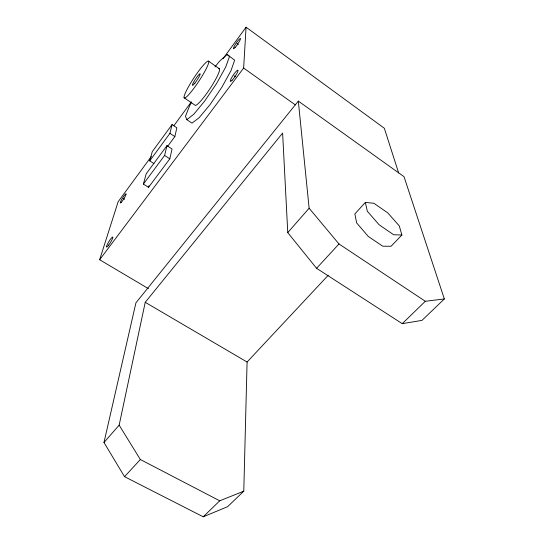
<?xml version="1.0" encoding="UTF-8"?>
<svg xmlns="http://www.w3.org/2000/svg" width="544" height="544" viewBox="0 0 544 544"><rect width="100%" height="100%" fill="white"/><g stroke="black" fill="none" stroke-linecap="round" stroke-linejoin="round"><path stroke-width="0.82" d="M103.979 442.483L119.156 425.15L145.228 302.301L282.622 133.076L287.762 232.621L316.574 268.301L402.24 323.673L421.981 320.382L444.353 298.948L404.022 176.678L298.323 101.096L135.918 302.852L103.979 442.483L124.542 476.68L203.238 516.8L227.589 506.695L243.78 491.178L247.085 362.032L328.216 275.298M148.464 288.674L99.647 259.733L243.63 68.054L246.078 27.2L384.336 128.255L398.643 172.951M169.823 158.828L172.047 148.995L166.974 145.656L146.193 173.808L143.378 184.062L148.526 187.326L169.823 158.828L164.621 155.434L166.974 145.656M167.443 146.615L174.855 136.592L176.848 127.779L172.06 124.583L152.259 151.654L149.736 160.861L153.904 163.554M149.736 160.861L169.946 133.334L172.06 124.583M148.526 187.326L148.94 185.742M99.647 259.733L118.15 201.729L151.266 156.556M191.379 102.598L189.74 105.509L185.477 116.314L186.844 119.68L191.984 123.141L199.063 117.776L210.059 104.611L221.864 87.217L230.935 70.802L234.648 60.18L227.161 54.509L219.654 61.091L214.934 66.953M173.835 125.759L191.4 101.803M222.999 58.684L246.078 27.2M143.378 184.062L164.621 155.434M287.762 232.621L309.128 208.223L298.323 101.096M365.337 202.436L354.858 213.914L356.633 222.884L368.261 236.429L382.711 246.201L391.068 246.262L401.887 235.015L399.276 225.882L387.777 212.894L373.891 203.272L365.337 202.436L367.329 211.262L379.154 224.815L393.659 234.75L401.887 235.015M124.542 476.68L140.352 459.524L119.156 425.15M316.574 268.301L338.987 243.977L425.313 301.281L444.353 298.948M203.238 516.8L219.715 500.813L243.78 491.178M402.24 323.673L425.313 301.281M186.844 119.68L193.82 114.226L204.755 100.966L216.566 83.524L225.692 67.089L229.5 56.515L227.161 54.509M140.352 459.524L219.715 500.813M145.228 302.301L247.085 362.032M123.223 198.356L124.664 199.26M169.946 133.334L174.855 136.592M184.103 97.743L194.854 105.08A21.957 3.291 -56.5 0 0 210.752 87.516A21.957 3.291 -56.5 0 0 218.355 68.741M234.151 75.8L235.532 76.779M208.617 61.18A22.059 2.985 -56.6 0 1 192.066 90.705A22.059 2.985 -56.6 0 1 188.516 86.707A22.059 2.985 -56.6 0 1 208.617 61.18L219.368 68.762M243.63 68.054L295.378 104.924M236.966 43.568L238.347 44.56M309.128 208.223L338.987 243.977M121.149 202.436A5.406 0.755 -57.9 0 0 126.072 194.48A5.406 0.755 -57.9 0 0 122.454 198.166A5.406 0.755 -57.9 0 0 121.149 202.436M108.766 245.031A5.943 0.911 -58.4 0 0 112.792 237.007A5.943 0.911 -58.4 0 0 107.454 244.154A5.943 0.911 -58.4 0 0 108.766 245.031M235.103 47.512A6.14 0.918 -56 0 0 240.489 38.774A6.14 0.918 -56 0 0 235.334 44.418A6.14 0.918 -56 0 0 235.103 47.512M232.07 80.308A6.773 1.136 -56.1 0 0 238.048 70.591A6.773 1.136 -56.1 0 0 232.363 76.5A6.773 1.136 -56.1 0 0 232.07 80.308M194.881 83.144A6.929 0.938 -56.6 0 0 200.151 73.8A6.929 0.938 -56.6 0 0 193.882 81.716A6.929 0.938 -56.6 0 0 194.881 83.144"/></g></svg>
